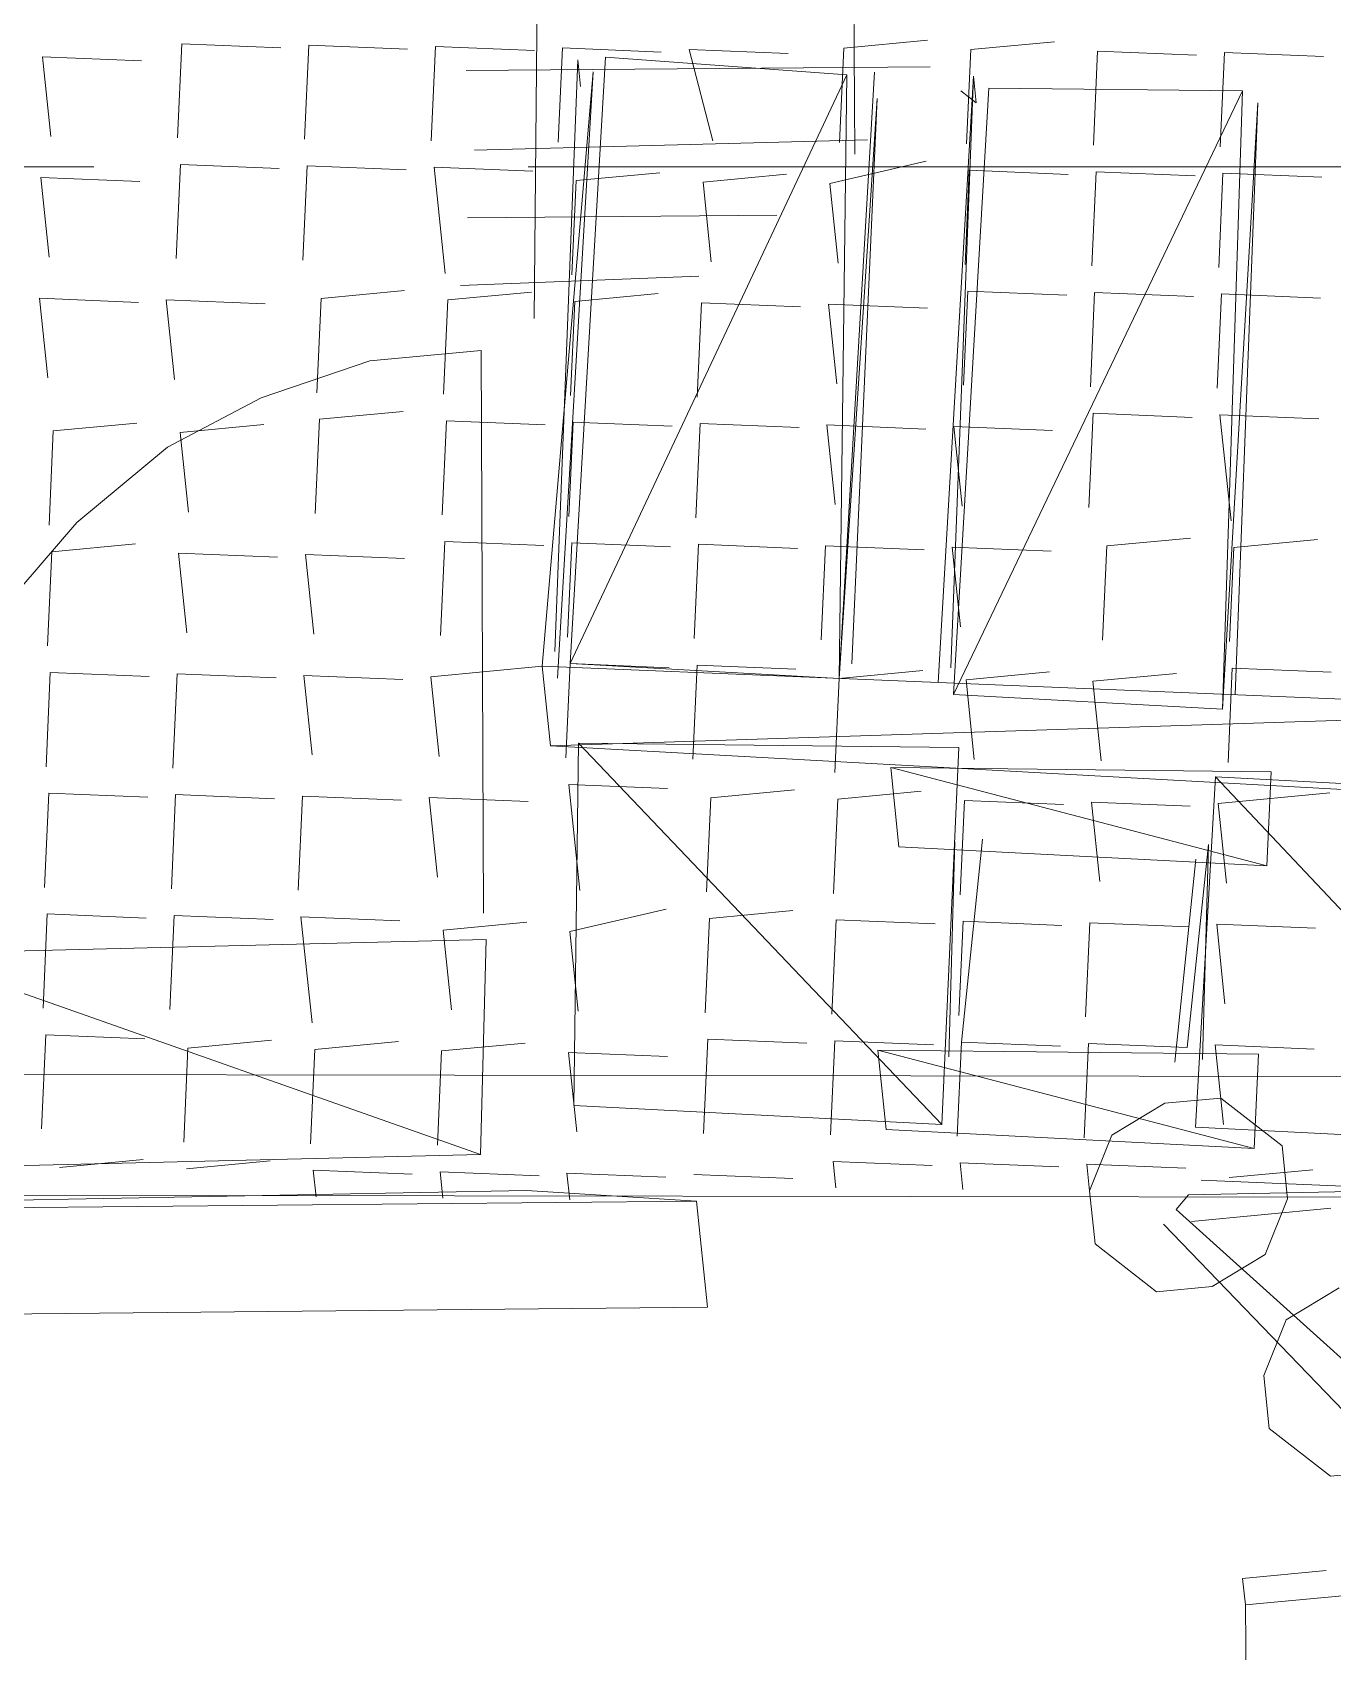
# Paper-space layout '01 Roof Support Layout' of a CAD drawing. Header units: millimetres. Extents: x 5 to 415, y 7 to 290.
# Drawn here: x 122.05 to 126.24, y 121.41 to 126.63 of the extents above; entities that cross this region are included whole.
import ezdxf

# ---------------------------------------------------------------- set-up
doc = ezdxf.new("R2010")
doc.units = ezdxf.units.MM
doc.linetypes.add('B2_DASH_DOT', pattern=[5.25, 2.8, -0.8, 0.25, -1.4])
doc.layers.add('GA_REFERENCE', color=253, linetype='Continuous')
doc.layers.add('UPPER_ROOF', color=7, linetype='Continuous')

# ---------------------------------------------------------------- blocks, each defined once
blk = doc.blocks.new('SHEET_01_ROOF')
at = {"layer": 'GA_REFERENCE', "lineweight": 5}
for p, q in [((124.6684, 131.3792), (124.7043, 126.2398)), ((123.7198, 131.3329), (123.67, 125.71)), ((122.5334, 126.5967), (122.5197, 126.2929)), ((122.5334, 126.5967), (122.8525, 126.5836)), ((122.9425, 126.5921), (122.9287, 126.2883)), ((122.9425, 126.5921), (123.2616, 126.579)), ((123.3516, 126.5876), (123.3378, 126.2837)), ((123.3516, 126.5876), (123.6707, 126.5744)), ((124.6687, 126.5822), (124.9384, 126.6076)), ((125.0777, 126.5776), (125.3475, 126.603)), ((122.0838, 126.5543), (122.1106, 126.2976)), ((122.0838, 126.5543), (122.403, 126.5412)), ((123.8101, 126.5444), (123.7364, 124.6359)), ((123.7607, 126.5829), (123.7469, 126.2791)), ((123.7607, 126.5829), (124.0798, 126.5698)), ((123.9, 126.5528), (123.7859, 124.5973)), ((123.7859, 124.5973), (123.9, 126.5528)), ((123.9, 126.5528), (123.7859, 124.5973)), ((123.7859, 124.5973), (123.9, 126.5528)), ((123.819, 126.4588), (123.8101, 126.5444)), ((123.8101, 126.5444), (123.819, 126.4588)), ((123.9, 126.5528), (124.6776, 126.4966)), ((124.1697, 126.5783), (124.2459, 126.283)), ((124.1697, 126.5783), (124.4889, 126.5652)), ((124.6687, 126.5822), (124.6549, 126.2784)), ((125.0777, 126.5776), (125.064, 126.2738)), ((125.4868, 126.5729), (125.4731, 126.2691)), ((125.4868, 126.5729), (125.806, 126.5598)), ((125.8959, 126.5683), (125.8821, 126.2645)), ((125.8959, 126.5683), (126.2151, 126.5553)), ((124.9473, 126.522), (123.4504, 126.5104)), ((123.8595, 126.5058), (123.6959, 124.5889)), ((123.6959, 124.5889), (123.8595, 126.5058)), ((123.8595, 126.5058), (123.7454, 124.5503)), ((124.6776, 126.4966), (123.7859, 124.5973)), ((124.6776, 126.4966), (123.7859, 124.5973)), ((124.6534, 124.5496), (124.7675, 126.5051)), ((124.7675, 126.5051), (124.6534, 124.5496)), ((124.6534, 124.5496), (124.7675, 126.5051)), ((124.6534, 124.5496), (124.6776, 126.4966)), ((125.0867, 126.492), (124.9726, 124.5365)), ((124.9726, 124.5365), (125.0867, 126.492)), ((125.0867, 126.492), (124.9726, 124.5365)), ((124.9726, 124.5365), (125.0867, 126.492)), ((125.0867, 126.492), (125.0131, 124.5835)), ((125.0131, 124.5835), (125.0867, 126.492)), ((125.0956, 126.4064), (125.0867, 126.492)), ((125.1361, 126.4534), (125.022, 124.4979)), ((125.022, 124.4979), (125.1361, 126.4534)), ((125.9542, 126.4442), (125.022, 124.4979)), ((125.9542, 126.4442), (125.022, 124.4979)), ((125.0462, 126.4449), (125.0956, 126.4064)), ((125.1361, 126.4534), (125.9542, 126.4442)), ((125.8896, 124.4501), (125.9542, 126.4442)), ((124.6534, 124.5496), (124.7764, 126.4195)), ((124.7764, 126.4195), (124.6534, 124.5496)), ((124.6534, 124.5496), (124.7764, 126.4195)), ((124.7764, 126.4195), (124.6939, 124.5966)), ((125.8896, 124.4501), (126.0036, 126.4056)), ((126.0036, 126.4056), (125.8896, 124.4501)), ((125.9301, 124.4971), (126.0036, 126.4056)), ((124.7448, 126.2869), (123.4771, 126.2536)), ((122.5286, 126.2074), (122.5148, 125.9036)), ((122.5286, 126.2074), (122.8477, 126.1943)), ((122.9376, 126.2027), (122.9239, 125.8989)), ((122.9376, 126.2027), (123.2568, 126.1896)), ((123.3467, 126.1981), (123.3824, 125.8557)), ((123.3467, 126.1981), (123.6659, 126.185)), ((123.8052, 126.1549), (124.075, 126.1804)), ((124.2143, 126.1504), (124.484, 126.1758)), ((124.6233, 126.1458), (124.9336, 126.2182)), ((125.0729, 126.1882), (125.0592, 125.8843)), ((125.0729, 126.1882), (125.3921, 126.175)), ((125.482, 126.1835), (125.4683, 125.8797)), ((125.482, 126.1835), (125.8012, 126.1704)), ((125.8911, 126.1789), (125.8773, 125.8751)), ((125.8911, 126.1789), (126.2102, 126.1658)), ((122.079, 126.1649), (122.1058, 125.9082)), ((122.079, 126.1649), (122.3982, 126.1518)), ((123.8052, 126.1549), (123.7914, 125.8511)), ((124.2143, 126.1504), (124.241, 125.8936)), ((124.6233, 126.1458), (124.6501, 125.889)), ((124.4524, 126.0432), (123.4545, 126.0354)), ((124.2005, 125.8465), (123.4318, 125.8172)), ((122.0742, 125.7755), (122.1009, 125.5187)), ((122.0742, 125.7755), (122.3933, 125.7624)), ((122.4832, 125.7709), (122.51, 125.5141)), ((122.4832, 125.7709), (122.8024, 125.7578)), ((122.9823, 125.7748), (122.9685, 125.471)), ((122.9823, 125.7748), (123.252, 125.8002)), ((123.3913, 125.7701), (123.3776, 125.4663)), ((123.3913, 125.7701), (123.661, 125.7956)), ((123.8004, 125.7655), (123.7866, 125.4617)), ((123.8004, 125.7655), (124.0701, 125.791)), ((124.2094, 125.7609), (124.1957, 125.4571)), ((124.2094, 125.7609), (124.5286, 125.7479)), ((124.6185, 125.7564), (124.6453, 125.4995)), ((124.6185, 125.7564), (124.9377, 125.7432)), ((125.0681, 125.7987), (125.0544, 125.4949)), ((125.0681, 125.7987), (125.3873, 125.7856)), ((125.4772, 125.7941), (125.4634, 125.4903)), ((125.4772, 125.7941), (125.7963, 125.781)), ((125.8862, 125.7895), (125.8725, 125.4857)), ((125.8862, 125.7895), (126.2054, 125.7764)), ((123.499, 125.6075), (123.1394, 125.5735)), ((123.5065, 123.793), (123.499, 125.6075)), ((123.1394, 125.5735), (122.7887, 125.454)), ((122.7887, 125.454), (122.4874, 125.2959)), ((122.9774, 125.3854), (122.9637, 125.0816)), ((122.9774, 125.3854), (123.2471, 125.4108)), ((125.4723, 125.4047), (125.4586, 125.1009)), ((125.4723, 125.4047), (125.7915, 125.3916)), ((125.8814, 125.4001), (125.9171, 125.0578)), ((125.8814, 125.4001), (126.2005, 125.387)), ((122.1187, 125.3476), (122.105, 125.0437)), ((122.1187, 125.3476), (122.3885, 125.373)), ((122.5279, 125.3429), (122.7976, 125.3684)), ((122.5279, 125.3429), (122.5546, 125.0861)), ((123.3865, 125.3808), (123.3727, 125.077)), ((123.3865, 125.3808), (123.7056, 125.3677)), ((123.7955, 125.3761), (123.7818, 125.0723)), ((123.7955, 125.3761), (124.1147, 125.3631)), ((124.2046, 125.3715), (124.1909, 125.0677)), ((124.2046, 125.3715), (124.5238, 125.3584)), ((124.6137, 125.3669), (124.6404, 125.1101)), ((124.6137, 125.3669), (124.9329, 125.3538)), ((125.0228, 125.3623), (125.0495, 125.1055)), ((125.0228, 125.3623), (125.3419, 125.3492)), ((122.4874, 125.2959), (122.1949, 125.0522)), ((122.1949, 125.0522), (121.9519, 124.77)), ((122.1139, 124.9581), (122.3837, 124.9836)), ((123.3816, 124.9914), (123.3679, 124.6876)), ((123.3816, 124.9914), (123.7008, 124.9783)), ((123.7907, 124.9868), (123.7769, 124.683)), ((123.7907, 124.9868), (124.1099, 124.9736)), ((124.1998, 124.9821), (124.186, 124.6783)), ((124.1998, 124.9821), (124.5189, 124.969)), ((124.6089, 124.9775), (124.5951, 124.6737)), ((124.6089, 124.9775), (124.928, 124.9644)), ((125.0179, 124.9729), (125.0447, 124.7161)), ((125.0179, 124.9729), (125.3371, 124.9598)), ((125.5169, 124.9768), (125.5031, 124.673)), ((125.5169, 124.9768), (125.7866, 125.0023)), ((125.926, 124.9722), (125.9123, 124.6683)), ((125.926, 124.9722), (126.1958, 124.9976)), ((122.1139, 124.9581), (122.1002, 124.6543)), ((122.523, 124.9535), (122.5497, 124.6967)), ((122.523, 124.9535), (122.8421, 124.9404)), ((122.9321, 124.9489), (122.9588, 124.6921)), ((122.9321, 124.9489), (123.2512, 124.9358)), ((122.1091, 124.5687), (122.0953, 124.2649)), ((122.1091, 124.5687), (122.4282, 124.5556)), ((122.5182, 124.5641), (122.5044, 124.2603)), ((122.5182, 124.5641), (122.8373, 124.551)), ((122.9272, 124.5595), (122.954, 124.3027)), ((122.9272, 124.5595), (123.2464, 124.5464)), ((123.3363, 124.5549), (123.6959, 124.5889)), ((123.3363, 124.5549), (123.363, 124.2981)), ((123.7227, 124.3321), (123.6959, 124.5889)), ((123.7227, 124.3321), (123.6959, 124.5889)), ((123.6959, 124.5889), (127.2067, 124.4448)), ((123.7859, 124.5973), (123.7722, 124.2935)), ((123.7859, 124.5973), (124.1051, 124.5842)), ((123.7859, 124.5973), (124.6534, 124.5496)), ((124.195, 124.5927), (124.1812, 124.2889)), ((124.195, 124.5927), (124.5141, 124.5796)), ((124.6534, 124.5496), (124.6397, 124.2458)), ((124.6534, 124.5496), (124.9232, 124.575)), ((125.0625, 124.5449), (125.3322, 124.5704)), ((125.4715, 124.5403), (125.7413, 124.5658)), ((125.9212, 124.5828), (125.9074, 124.2789)), ((125.9212, 124.5828), (126.2403, 124.5697)), ((125.022, 124.4979), (125.8896, 124.4501)), ((125.0625, 124.5449), (125.0892, 124.2882)), ((125.4715, 124.5403), (125.4983, 124.2836)), ((127.2067, 124.4448), (123.7227, 124.3321)), ((127.2067, 124.4448), (123.7227, 124.3321)), ((123.8127, 124.3406), (123.7981, 123.1723)), ((123.8127, 124.3406), (125.0398, 124.3267)), ((124.9848, 123.1114), (123.8127, 124.3406)), ((124.9848, 123.1114), (123.8127, 124.3406)), ((123.8127, 124.3406), (125.0398, 124.3267)), ((123.7227, 124.3321), (127.1929, 124.141)), ((125.0398, 124.3267), (124.9848, 123.1114)), ((124.8463, 124.006), (124.8195, 124.2627)), ((124.8195, 124.2627), (126.033, 123.945)), ((124.8195, 124.2627), (126.033, 123.945)), ((126.0467, 124.2488), (124.8195, 124.2627)), ((124.8195, 124.2627), (124.8463, 124.006)), ((126.033, 123.945), (124.8195, 124.2627)), ((124.8195, 124.2627), (126.0467, 124.2488)), ((126.033, 123.945), (124.8195, 124.2627)), ((124.8195, 124.2627), (124.8463, 124.006)), ((126.033, 123.945), (126.0467, 124.2488)), ((126.033, 123.945), (126.0467, 124.2488)), ((126.0467, 124.2488), (126.033, 123.945)), ((123.781, 124.2079), (123.8167, 123.8655)), ((123.781, 124.2079), (124.1002, 124.1948)), ((124.2395, 124.1648), (124.5093, 124.1902)), ((124.6486, 124.1602), (124.9183, 124.1856)), ((125.8669, 124.2319), (125.803, 123.1023)), ((125.8669, 124.2319), (127.0536, 124.1711)), ((126.9897, 123.0413), (125.8669, 124.2319)), ((126.9897, 123.0413), (125.8669, 124.2319)), ((125.8669, 124.2319), (127.0536, 124.1711)), ((122.1043, 124.1793), (122.0905, 123.8755)), ((122.1043, 124.1793), (122.4234, 124.1662)), ((122.5133, 124.1747), (122.4996, 123.8709)), ((122.5133, 124.1747), (122.8325, 124.1616)), ((122.9224, 124.1701), (122.9086, 123.8663)), ((122.9224, 124.1701), (123.2415, 124.157)), ((123.3314, 124.1655), (123.3582, 123.9087)), ((123.3314, 124.1655), (123.6506, 124.1524)), ((124.2395, 124.1648), (124.2258, 123.8609)), ((124.6486, 124.1602), (124.6348, 123.8564)), ((125.0577, 124.1556), (125.0439, 123.8517)), ((125.0577, 124.1556), (125.3768, 124.1425)), ((125.4668, 124.1509), (125.4935, 123.8941)), ((125.4668, 124.1509), (125.7859, 124.1378)), ((125.8758, 124.1463), (126.2355, 124.1802)), ((125.8758, 124.1463), (125.9026, 123.8895)), ((125.116, 124.0314), (125.048, 123.3767)), ((125.048, 123.3767), (125.116, 124.0314)), ((125.048, 123.3767), (125.116, 124.0314)), ((126.033, 123.945), (124.8463, 124.006)), ((124.8463, 124.006), (126.033, 123.945)), ((125.0261, 124.0229), (125.0075, 123.3297)), ((125.0075, 123.3297), (125.0261, 124.0229)), ((125.0261, 124.0229), (125.0075, 123.3297)), ((125.8442, 124.0137), (125.7762, 123.359)), ((125.7762, 123.359), (125.8442, 124.0137)), ((125.8256, 123.3205), (125.8442, 124.0137)), ((125.8037, 123.9666), (125.7357, 123.312)), ((125.7357, 123.312), (125.8037, 123.9666)), ((125.8037, 123.9666), (125.7357, 123.312)), ((122.0994, 123.79), (122.0856, 123.4861)), ((122.0994, 123.79), (122.4186, 123.7769)), ((122.5085, 123.7853), (122.4947, 123.4815)), ((122.5085, 123.7853), (122.8276, 123.7722)), ((122.9175, 123.7807), (122.9533, 123.4383)), ((122.9175, 123.7807), (123.2367, 123.7676)), ((123.7851, 123.7329), (124.0953, 123.8054)), ((124.2347, 123.7753), (124.2209, 123.4715)), ((124.2347, 123.7753), (124.5044, 123.8008)), ((124.6438, 123.7708), (124.63, 123.4669)), ((124.6438, 123.7708), (124.9629, 123.7577)), ((125.0528, 123.7662), (125.0391, 123.4623)), ((125.0528, 123.7662), (125.372, 123.753)), ((123.3761, 123.7375), (123.6458, 123.763)), ((123.3761, 123.7375), (123.4028, 123.4808)), ((123.7851, 123.7329), (123.8119, 123.4761)), ((125.4619, 123.7615), (125.4482, 123.4577)), ((125.4619, 123.7615), (125.7811, 123.7484)), ((125.871, 123.7569), (125.8977, 123.5001)), ((125.871, 123.7569), (126.1901, 123.7438)), ((121.6587, 123.6619), (123.5154, 123.7075)), ((121.6587, 123.6619), (123.5154, 123.7075)), ((123.4968, 123.0143), (121.6587, 123.6619)), ((123.4968, 123.0143), (121.6587, 123.6619)), ((123.5154, 123.7075), (123.4968, 123.0143)), ((122.0946, 123.4005), (122.0808, 123.0967)), ((122.0946, 123.4005), (122.4137, 123.3875)), ((122.5531, 123.3574), (122.5393, 123.0535)), ((122.5531, 123.3574), (122.8228, 123.3828)), ((122.9622, 123.3527), (122.9484, 123.0489)), ((122.9622, 123.3527), (123.2319, 123.3782)), ((123.3712, 123.3481), (123.3575, 123.0443)), ((123.3712, 123.3481), (123.641, 123.3736)), ((124.2298, 123.3859), (124.2161, 123.0821)), ((124.2298, 123.3859), (124.549, 123.3729)), ((124.6389, 123.3813), (124.6252, 123.0775)), ((124.6389, 123.3813), (124.9581, 123.3682)), ((124.805, 123.0945), (124.7783, 123.3512)), ((124.7783, 123.3512), (125.9917, 123.0336)), ((124.7783, 123.3512), (125.9917, 123.0336)), ((126.0055, 123.3374), (124.7783, 123.3512)), ((124.7783, 123.3512), (124.805, 123.0945)), ((125.9917, 123.0336), (124.7783, 123.3512)), ((124.7783, 123.3512), (126.0055, 123.3374)), ((125.9917, 123.0336), (124.7783, 123.3512)), ((124.7783, 123.3512), (124.805, 123.0945)), ((125.048, 123.3767), (125.0342, 123.0729)), ((125.048, 123.3767), (125.3672, 123.3636)), ((125.4571, 123.3721), (125.4433, 123.0683)), ((125.4571, 123.3721), (125.7762, 123.359)), ((125.8661, 123.3675), (125.8929, 123.1107)), ((125.8661, 123.3675), (126.1853, 123.3544)), ((123.7803, 123.3435), (123.807, 123.0868)), ((123.7803, 123.3435), (124.0994, 123.3304)), ((125.9917, 123.0336), (126.0055, 123.3374)), ((125.9917, 123.0336), (126.0055, 123.3374)), ((126.0055, 123.3374), (125.9917, 123.0336)), ((116.7046, 123.2808), (128.4194, 123.2627)), ((125.884, 123.1963), (125.7042, 123.1794)), ((126.0816, 123.0421), (125.884, 123.1963)), ((123.7981, 123.1723), (124.9848, 123.1114)), ((125.7042, 123.1794), (125.5332, 123.0768)), ((125.9917, 123.0336), (124.805, 123.0945)), ((124.805, 123.0945), (125.9917, 123.0336)), ((125.803, 123.1023), (126.9897, 123.0413)), ((125.5332, 123.0768), (125.4611, 122.8971)), ((126.0995, 122.8709), (126.0816, 123.0421)), ((121.6402, 122.9687), (123.4968, 123.0143)), ((122.1391, 122.9726), (122.4089, 122.998)), ((122.5482, 122.9679), (122.818, 122.9934)), ((124.6341, 122.9919), (124.643, 122.9063)), ((124.6341, 122.9919), (124.9532, 122.9788)), ((125.0432, 122.9873), (125.0521, 122.9017)), ((125.0432, 122.9873), (125.3623, 122.9742)), ((125.4523, 122.9827), (125.4611, 122.8971)), ((125.4523, 122.9827), (125.7714, 122.9696)), ((122.9573, 122.9634), (122.9662, 122.8777)), ((122.9573, 122.9634), (123.2765, 122.9503)), ((123.3664, 122.9587), (123.3753, 122.8732)), ((123.3664, 122.9587), (123.6855, 122.9456)), ((123.7754, 122.9541), (123.7844, 122.8685)), ((123.7754, 122.9541), (124.0946, 122.941)), ((124.1845, 122.9495), (124.5037, 122.9364)), ((125.8208, 122.9311), (126.4592, 122.9048)), ((125.9107, 122.9396), (126.1805, 122.965)), ((116.6997, 122.8914), (128.4146, 122.8733)), ((123.645, 122.8986), (119.6126, 122.8206)), ((123.645, 122.8986), (124.1934, 122.8639)), ((125.4611, 122.8971), (125.479, 122.7259)), ((125.7803, 122.884), (125.7398, 122.837)), ((126.3692, 122.8964), (125.7803, 122.884)), ((124.1934, 122.8639), (120.1116, 122.8245)), ((124.1934, 122.8639), (124.2291, 122.5215)), ((126.3912, 122.2502), (125.7398, 122.837)), ((125.7892, 122.7985), (126.2388, 122.8409)), ((126.0274, 122.6913), (126.0995, 122.8709)), ((125.6993, 122.79), (126.3101, 122.1561)), ((125.479, 122.7259), (125.6766, 122.5717)), ((125.8564, 122.5887), (126.0274, 122.6913)), ((125.6766, 122.5717), (125.8564, 122.5887)), ((126.2656, 122.5841), (126.0947, 122.4815)), ((124.2291, 122.5215), (120.1473, 122.4821)), ((126.0947, 122.4815), (126.0226, 122.3018)), ((126.0226, 122.3018), (126.0404, 122.1306)), ((126.0404, 122.1306), (126.238, 121.9764)), ((126.238, 121.9764), (126.4179, 121.9934)), ((126.2243, 121.6726), (125.9546, 121.6472)), ((125.9546, 121.6472), (125.9635, 121.5616)), ((125.9635, 121.5616), (126.3231, 121.5955)), ((126.005, 117.676), (125.9635, 121.5616))]:
    blk.add_line(p, q, dxfattribs=at)
at = {"layer": 'UPPER_ROOF', "linetype": 'B2_DASH_DOT', "lineweight": 18}
blk.add_line((107.9, 126.2), (173.9, 126.2), dxfattribs=at)

psp = doc.layouts.new('01 Roof Support Layout')

# ---------------------------------------------------------------- block references
psp.add_blockref('SHEET_01_ROOF', (0, 0))

doc.saveas('drawing.dxf')
